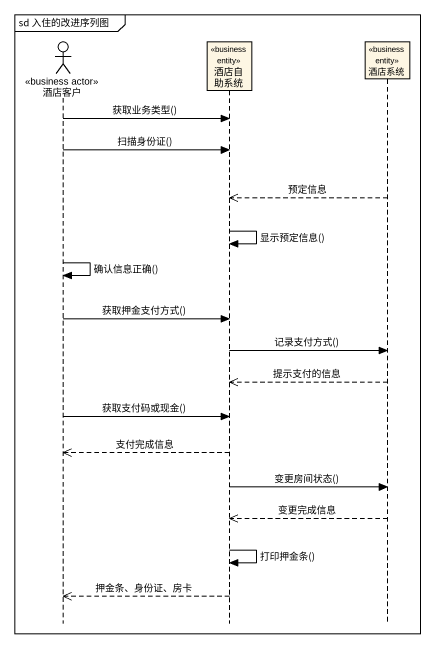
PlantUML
@startuml
mainframe sd 入住的改进序列图
hide footbox
actor 酒店客户 <<business actor>>
participant 酒店自助系统 <<business entity>>
participant 酒店系统 <<business entity>>

酒店客户 -> 酒店自助系统 : 获取业务类型()
酒店客户 -> 酒店自助系统 : 扫描身份证()
酒店系统 -->> 酒店自助系统 : 预定信息
酒店自助系统 -> 酒店自助系统 : 显示预定信息()
酒店客户 -> 酒店客户 : 确认信息正确()
酒店客户 -> 酒店自助系统 : 获取押金支付方式()
酒店自助系统 -> 酒店系统 : 记录支付方式()
酒店系统 -->> 酒店自助系统 : 提示支付的信息
酒店客户 -> 酒店自助系统 : 获取支付码或现金()
酒店自助系统 -->> 酒店客户 : 支付完成信息
酒店自助系统 -> 酒店系统 : 变更房间状态()
酒店系统 -->> 酒店自助系统 : 变更完成信息
酒店自助系统 -> 酒店自助系统 : 打印押金条()
酒店自助系统 -->> 酒店客户 : 押金条、身份证、房卡
@enduml
